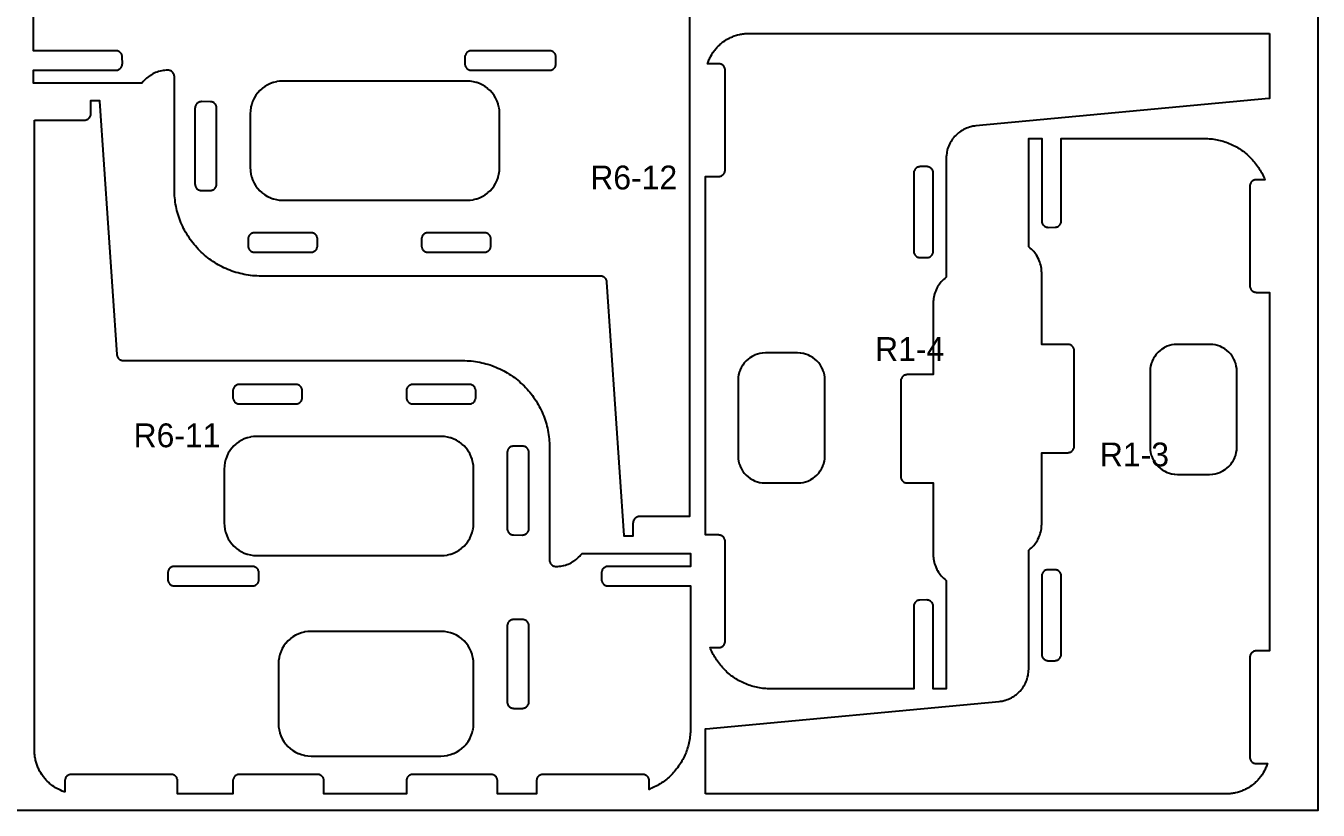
# Model space of a CAD drawing. Header units: millimetres. Extents: x 0 to 59980, y 0 to 1292.
# Drawn here: x 3988 to 5180, y 0 to 724 of the extents above; entities that cross this region are included whole.
import ezdxf

# ---------------------------------------------------------------- set-up
doc = ezdxf.new("R2010")
doc.units = ezdxf.units.MM
for name, color, linetype in [('CUT_IN', 5, 'Continuous'), ('CUT_OUT', 1, 'Continuous'), ('LABEL', 7, 'Continuous'), ('SHEET', 8, 'Continuous')]:
    doc.layers.add(name, color=color, linetype=linetype)

msp = doc.modelspace()

# ---------------------------------------------------------------- linework, layer by layer
at = {"layer": 'CUT_IN'}
for points in [[(4477, 695), (4476.97, 695.59), (4476.94, 695.88), (4476.82, 696.46), (4476.65, 697.02), (4476.42, 697.57), (4476.15, 698.08), (4475.82, 698.57), (4475.64, 698.81), (4475.45, 699.03), (4475.03, 699.45), (4474.81, 699.64), (4474.33, 699.99), (4473.83, 700.29), (4473.3, 700.54), (4472.74, 700.74), (4472.46, 700.82), (4471.88, 700.94), (4471.59, 700.97), (4471, 701), (4399, 701), (4398.41, 700.97), (4398.12, 700.94), (4397.54, 700.82), (4396.98, 700.65), (4396.7, 700.54), (4396.17, 700.29), (4395.92, 700.15), (4395.43, 699.82), (4395.19, 699.64), (4394.97, 699.45), (4394.55, 699.03), (4394.36, 698.81), (4394.01, 698.33), (4393.85, 698.08), (4393.71, 697.83), (4393.46, 697.3), (4393.35, 697.02), (4393.18, 696.46), (4393.06, 695.88), (4393.01, 695.29), (4393, 689), (4393.03, 688.41), (4393.06, 688.12), (4393.18, 687.54), (4393.35, 686.98), (4393.58, 686.43), (4393.85, 685.92), (4394.01, 685.67), (4394.36, 685.19), (4394.55, 684.97), (4394.76, 684.76), (4394.97, 684.55), (4395.19, 684.36), (4395.67, 684.01), (4395.92, 683.85), (4396.43, 683.58), (4396.98, 683.35), (4397.54, 683.18), (4398.12, 683.06), (4398.41, 683.03), (4399, 683), (4471, 683), (4471.59, 683.03), (4471.88, 683.06), (4472.46, 683.18), (4473.02, 683.35), (4473.3, 683.46), (4473.83, 683.71), (4474.33, 684.01), (4474.81, 684.36), (4475.03, 684.55), (4475.45, 684.97), (4475.64, 685.19), (4475.99, 685.67), (4476.15, 685.92), (4476.42, 686.43), (4476.65, 686.98), (4476.82, 687.54), (4476.94, 688.12), (4476.97, 688.41), (4477, 689), (4477, 695)], [(4199.9, 576.59), (4200.23, 576.1), (4201.63, 574.2), (4202.01, 573.75), (4203.79, 571.79), (4205.75, 570.01), (4206.2, 569.63), (4208.1, 568.23), (4208.59, 567.9), (4210.86, 566.55), (4213.25, 565.41), (4213.8, 565.18), (4216.01, 564.39), (4216.58, 564.22), (4219.15, 563.58), (4221.77, 563.19), (4222.35, 563.13), (4225.15, 563), (4394.85, 563), (4397.94, 563.15), (4400.56, 563.53), (4400.85, 563.58), (4403.42, 564.22), (4403.99, 564.39), (4406.48, 565.29), (4408.88, 566.42), (4409.39, 566.69), (4411.66, 568.06), (4413.8, 569.63), (4414.25, 570.01), (4416.21, 571.79), (4417.99, 573.75), (4418.37, 574.2), (4419.94, 576.34), (4421.31, 578.61), (4421.58, 579.12), (4422.71, 581.52), (4423.61, 584.01), (4423.78, 584.58), (4424.42, 587.15), (4424.85, 590.06), (4425, 593.15), (4425, 642.85), (4424.85, 645.94), (4424.47, 648.56), (4424.42, 648.85), (4423.78, 651.42), (4423.61, 651.99), (4422.71, 654.48), (4421.58, 656.88), (4421.31, 657.39), (4419.94, 659.66), (4418.37, 661.8), (4417.99, 662.25), (4416.21, 664.21), (4414.25, 665.99), (4413.8, 666.37), (4411.66, 667.94), (4409.39, 669.31), (4408.88, 669.58), (4406.48, 670.71), (4403.99, 671.61), (4403.42, 671.78), (4400.85, 672.42), (4397.94, 672.85), (4394.85, 673), (4225.15, 673), (4222.06, 672.85), (4219.44, 672.47), (4219.15, 672.42), (4216.58, 671.78), (4216.01, 671.61), (4213.52, 670.71), (4211.12, 669.58), (4210.61, 669.31), (4208.34, 667.94), (4206.2, 666.37), (4205.75, 665.99), (4203.79, 664.21), (4202.01, 662.25), (4201.63, 661.8), (4200.23, 659.9), (4199.9, 659.41), (4198.55, 657.14), (4197.41, 654.75), (4197.18, 654.2), (4196.3, 651.71), (4195.65, 649.14), (4195.53, 648.56), (4195.15, 645.94), (4195, 642.85), (4195, 593.15), (4195.13, 590.35), (4195.19, 589.77), (4195.58, 587.15), (4196.22, 584.58), (4196.39, 584.01), (4197.18, 581.8), (4197.41, 581.25), (4198.55, 578.86), (4199.9, 576.59)], [(4164, 648), (4163.97, 648.59), (4163.94, 648.88), (4163.82, 649.46), (4163.65, 650.02), (4163.42, 650.57), (4163.15, 651.08), (4162.82, 651.57), (4162.64, 651.81), (4162.45, 652.03), (4162.03, 652.45), (4161.81, 652.64), (4161.57, 652.82), (4161.08, 653.15), (4160.57, 653.42), (4160.02, 653.65), (4159.46, 653.82), (4158.88, 653.94), (4158.29, 653.99), (4150, 654), (4149.41, 653.97), (4149.12, 653.94), (4148.54, 653.82), (4147.98, 653.65), (4147.7, 653.54), (4147.17, 653.29), (4146.67, 652.99), (4146.19, 652.64), (4145.97, 652.45), (4145.55, 652.03), (4145.36, 651.81), (4145.01, 651.33), (4144.85, 651.08), (4144.71, 650.83), (4144.46, 650.3), (4144.35, 650.02), (4144.18, 649.46), (4144.06, 648.88), (4144.03, 648.59), (4144, 648), (4144.01, 577.71), (4144.06, 577.12), (4144.18, 576.54), (4144.35, 575.98), (4144.46, 575.7), (4144.71, 575.17), (4144.85, 574.92), (4145.18, 574.43), (4145.36, 574.19), (4145.55, 573.97), (4145.97, 573.55), (4146.19, 573.36), (4146.67, 573.01), (4147.17, 572.71), (4147.7, 572.46), (4147.98, 572.35), (4148.54, 572.18), (4149.12, 572.06), (4149.41, 572.03), (4150, 572), (4158, 572), (4158.59, 572.03), (4158.88, 572.06), (4159.46, 572.18), (4160.02, 572.35), (4160.3, 572.46), (4160.83, 572.71), (4161.33, 573.01), (4161.81, 573.36), (4162.03, 573.55), (4162.45, 573.97), (4162.64, 574.19), (4162.99, 574.67), (4163.15, 574.92), (4163.29, 575.17), (4163.54, 575.7), (4163.65, 575.98), (4163.82, 576.54), (4163.94, 577.12), (4163.97, 577.41), (4164, 578), (4164, 648)], [(4819, 510.01), (4819.59, 510.04), (4819.88, 510.07), (4820.46, 510.19), (4821.02, 510.36), (4821.57, 510.59), (4822.08, 510.86), (4822.57, 511.19), (4822.81, 511.37), (4823.03, 511.56), (4823.45, 511.98), (4823.64, 512.2), (4823.99, 512.68), (4824.29, 513.18), (4824.54, 513.71), (4824.74, 514.27), (4824.82, 514.55), (4824.94, 515.13), (4824.97, 515.42), (4825, 516.01), (4825, 588.01), (4824.97, 588.6), (4824.94, 588.89), (4824.82, 589.47), (4824.65, 590.03), (4824.54, 590.31), (4824.29, 590.84), (4824.15, 591.09), (4823.82, 591.58), (4823.64, 591.82), (4823.45, 592.04), (4823.03, 592.46), (4822.81, 592.65), (4822.33, 593), (4822.08, 593.16), (4821.83, 593.3), (4821.3, 593.55), (4821.02, 593.66), (4820.46, 593.83), (4819.88, 593.95), (4819.29, 594), (4813, 594.01), (4812.41, 593.98), (4812.12, 593.95), (4811.54, 593.83), (4810.98, 593.66), (4810.43, 593.43), (4809.92, 593.16), (4809.67, 593), (4809.19, 592.65), (4808.97, 592.46), (4808.76, 592.25), (4808.55, 592.04), (4808.36, 591.82), (4808.01, 591.34), (4807.85, 591.09), (4807.58, 590.58), (4807.35, 590.03), (4807.18, 589.47), (4807.06, 588.89), (4807.03, 588.6), (4807, 588.01), (4807, 516.01), (4807.03, 515.42), (4807.06, 515.13), (4807.18, 514.55), (4807.35, 513.99), (4807.46, 513.71), (4807.71, 513.18), (4808.01, 512.68), (4808.36, 512.2), (4808.55, 511.98), (4808.97, 511.56), (4809.19, 511.37), (4809.67, 511.02), (4809.92, 510.86), (4810.43, 510.59), (4810.98, 510.36), (4811.54, 510.19), (4812.12, 510.07), (4812.41, 510.04), (4813, 510.01), (4819, 510.01)], [(4251, 515), (4251.59, 515.03), (4251.88, 515.06), (4252.46, 515.18), (4253.02, 515.35), (4253.57, 515.58), (4254.08, 515.85), (4254.57, 516.18), (4254.81, 516.36), (4255.03, 516.55), (4255.45, 516.97), (4255.64, 517.19), (4255.99, 517.67), (4256.29, 518.17), (4256.54, 518.7), (4256.74, 519.26), (4256.82, 519.54), (4256.94, 520.12), (4256.97, 520.41), (4257, 521), (4256.99, 527.29), (4256.94, 527.88), (4256.82, 528.46), (4256.65, 529.02), (4256.54, 529.3), (4256.29, 529.83), (4255.99, 530.33), (4255.64, 530.81), (4255.45, 531.03), (4255.03, 531.45), (4254.81, 531.64), (4254.33, 531.99), (4253.83, 532.29), (4253.3, 532.54), (4253.02, 532.65), (4252.46, 532.82), (4251.88, 532.94), (4251.59, 532.97), (4251, 533), (4199, 533), (4198.41, 532.97), (4198.12, 532.94), (4197.54, 532.82), (4196.98, 532.65), (4196.7, 532.54), (4196.17, 532.29), (4195.92, 532.15), (4195.67, 531.99), (4195.19, 531.64), (4194.97, 531.45), (4194.76, 531.24), (4194.55, 531.03), (4194.36, 530.81), (4194.01, 530.33), (4193.85, 530.08), (4193.71, 529.83), (4193.46, 529.3), (4193.35, 529.02), (4193.18, 528.46), (4193.06, 527.88), (4193.03, 527.59), (4193, 527), (4193, 521), (4193.03, 520.41), (4193.06, 520.12), (4193.18, 519.54), (4193.35, 518.98), (4193.46, 518.7), (4193.71, 518.17), (4194.01, 517.67), (4194.36, 517.19), (4194.55, 516.97), (4194.97, 516.55), (4195.19, 516.36), (4195.67, 516.01), (4196.17, 515.71), (4196.7, 515.46), (4196.98, 515.35), (4197.54, 515.18), (4198.12, 515.06), (4198.41, 515.03), (4199, 515), (4251, 515)], [(4411, 515), (4411.59, 515.03), (4411.88, 515.06), (4412.46, 515.18), (4413.02, 515.35), (4413.57, 515.58), (4414.08, 515.85), (4414.57, 516.18), (4414.81, 516.36), (4415.03, 516.55), (4415.45, 516.97), (4415.64, 517.19), (4415.99, 517.67), (4416.29, 518.17), (4416.54, 518.7), (4416.74, 519.26), (4416.82, 519.54), (4416.94, 520.12), (4416.97, 520.41), (4417, 521), (4416.99, 527.29), (4416.94, 527.88), (4416.82, 528.46), (4416.65, 529.02), (4416.54, 529.3), (4416.29, 529.83), (4415.99, 530.33), (4415.64, 530.81), (4415.45, 531.03), (4415.03, 531.45), (4414.81, 531.64), (4414.33, 531.99), (4413.83, 532.29), (4413.3, 532.54), (4413.02, 532.65), (4412.46, 532.82), (4411.88, 532.94), (4411.59, 532.97), (4411, 533), (4359, 533), (4358.41, 532.97), (4358.12, 532.94), (4357.54, 532.82), (4356.98, 532.65), (4356.7, 532.54), (4356.17, 532.29), (4355.92, 532.15), (4355.67, 531.99), (4355.19, 531.64), (4354.97, 531.45), (4354.76, 531.24), (4354.55, 531.03), (4354.36, 530.81), (4354.01, 530.33), (4353.85, 530.08), (4353.71, 529.83), (4353.46, 529.3), (4353.35, 529.02), (4353.18, 528.46), (4353.06, 527.88), (4353.03, 527.59), (4353, 527), (4353, 521), (4353.03, 520.41), (4353.06, 520.12), (4353.18, 519.54), (4353.35, 518.98), (4353.46, 518.7), (4353.71, 518.17), (4354.01, 517.67), (4354.36, 517.19), (4354.55, 516.97), (4354.97, 516.55), (4355.19, 516.36), (4355.67, 516.01), (4356.17, 515.71), (4356.7, 515.46), (4356.98, 515.35), (4357.54, 515.18), (4358.12, 515.06), (4358.41, 515.03), (4359, 515), (4411, 515)], [(5040.71, 428.19), (5040.17, 427.96), (5038.22, 427.03), (5037.96, 426.89), (5036.36, 425.93), (5035.87, 425.6), (5034.14, 424.31), (5032.54, 422.87), (5032.12, 422.45), (5030.68, 420.85), (5029.22, 418.88), (5028.1, 417.03), (5027.83, 416.51), (5026.91, 414.55), (5026.8, 414.28), (5026.08, 412.25), (5026, 411.96), (5025.49, 409.87), (5025.16, 407.73), (5025.11, 407.15), (5025, 404.84), (5025, 335.14), (5025.13, 332.54), (5025.16, 332.25), (5025.49, 330.11), (5026.08, 327.73), (5026.8, 325.7), (5026.91, 325.43), (5027.83, 323.47), (5028.1, 322.95), (5029.06, 321.35), (5029.39, 320.86), (5030.68, 319.13), (5032.12, 317.53), (5032.54, 317.11), (5034.14, 315.67), (5036.11, 314.21), (5037.96, 313.09), (5038.48, 312.82), (5040.17, 312.02), (5040.71, 311.79), (5042.74, 311.07), (5044.84, 310.54), (5045.41, 310.43), (5047.26, 310.15), (5047.84, 310.1), (5050.15, 309.99), (5079.85, 309.99), (5082.45, 310.12), (5082.74, 310.15), (5084.88, 310.48), (5087.26, 311.07), (5089.29, 311.79), (5089.56, 311.9), (5091.52, 312.82), (5092.04, 313.09), (5093.64, 314.05), (5094.13, 314.38), (5095.86, 315.67), (5097.46, 317.11), (5097.88, 317.53), (5099.32, 319.13), (5100.78, 321.1), (5101.9, 322.95), (5102.17, 323.47), (5103.09, 325.43), (5103.2, 325.7), (5103.92, 327.73), (5104, 328.02), (5104.51, 330.11), (5104.84, 332.25), (5104.89, 332.83), (5105, 335.14), (5105, 404.84), (5104.87, 407.44), (5104.84, 407.73), (5104.51, 409.87), (5103.92, 412.25), (5103.2, 414.28), (5103.09, 414.55), (5102.17, 416.51), (5101.9, 417.03), (5100.94, 418.63), (5100.61, 419.12), (5099.32, 420.85), (5097.88, 422.45), (5097.46, 422.87), (5095.86, 424.31), (5093.89, 425.77), (5092.04, 426.89), (5091.52, 427.16), (5089.83, 427.96), (5089.29, 428.19), (5087.26, 428.91), (5085.16, 429.44), (5084.59, 429.55), (5082.74, 429.83), (5082.16, 429.88), (5079.85, 429.99), (5050.15, 429.99), (5047.55, 429.86), (5047.26, 429.83), (5045.12, 429.5), (5042.74, 428.91), (5040.71, 428.19)], [(4709.29, 303.81), (4709.83, 304.04), (4711.78, 304.97), (4712.04, 305.11), (4713.64, 306.07), (4714.13, 306.4), (4715.86, 307.69), (4717.46, 309.13), (4717.88, 309.55), (4719.32, 311.15), (4720.78, 313.12), (4721.9, 314.97), (4722.17, 315.49), (4723.09, 317.45), (4723.2, 317.72), (4723.92, 319.75), (4724, 320.04), (4724.51, 322.13), (4724.84, 324.27), (4724.89, 324.85), (4725, 327.16), (4725, 396.86), (4724.87, 399.46), (4724.84, 399.75), (4724.51, 401.89), (4723.92, 404.27), (4723.2, 406.3), (4723.09, 406.57), (4722.17, 408.53), (4721.9, 409.05), (4720.94, 410.65), (4720.61, 411.14), (4719.32, 412.87), (4717.88, 414.47), (4717.46, 414.89), (4715.86, 416.33), (4713.89, 417.79), (4712.04, 418.91), (4711.52, 419.18), (4709.83, 419.98), (4709.29, 420.21), (4707.26, 420.93), (4705.16, 421.46), (4704.59, 421.57), (4702.74, 421.85), (4702.16, 421.9), (4699.85, 422.01), (4670.15, 422.01), (4667.55, 421.88), (4667.26, 421.85), (4665.12, 421.52), (4662.74, 420.93), (4660.71, 420.21), (4660.44, 420.1), (4658.48, 419.18), (4657.96, 418.91), (4656.36, 417.95), (4655.87, 417.62), (4654.14, 416.33), (4652.54, 414.89), (4652.12, 414.47), (4650.68, 412.87), (4649.22, 410.9), (4648.1, 409.05), (4647.83, 408.53), (4646.91, 406.57), (4646.8, 406.3), (4646.08, 404.27), (4646, 403.98), (4645.49, 401.89), (4645.16, 399.75), (4645.11, 399.17), (4645, 396.86), (4645, 327.16), (4645.13, 324.56), (4645.16, 324.27), (4645.49, 322.13), (4646.08, 319.75), (4646.8, 317.72), (4646.91, 317.45), (4647.83, 315.49), (4648.1, 314.97), (4649.06, 313.37), (4649.39, 312.88), (4650.68, 311.15), (4652.12, 309.55), (4652.54, 309.13), (4654.14, 307.69), (4656.11, 306.23), (4657.96, 305.11), (4658.48, 304.84), (4660.17, 304.04), (4660.71, 303.81), (4662.74, 303.09), (4664.84, 302.56), (4665.41, 302.45), (4667.26, 302.17), (4667.84, 302.12), (4670.15, 302.01), (4699.85, 302.01), (4702.45, 302.14), (4702.74, 302.17), (4704.88, 302.5), (4707.26, 303.09), (4709.29, 303.81)], [(4185, 393), (4184.41, 392.97), (4184.12, 392.94), (4183.54, 392.82), (4182.98, 392.65), (4182.43, 392.42), (4181.92, 392.15), (4181.43, 391.82), (4181.19, 391.64), (4180.97, 391.45), (4180.55, 391.03), (4180.36, 390.81), (4180.01, 390.33), (4179.71, 389.83), (4179.46, 389.3), (4179.26, 388.74), (4179.18, 388.46), (4179.06, 387.88), (4179.03, 387.59), (4179, 387), (4179.01, 380.71), (4179.06, 380.12), (4179.18, 379.54), (4179.35, 378.98), (4179.46, 378.7), (4179.71, 378.17), (4180.01, 377.67), (4180.36, 377.19), (4180.55, 376.97), (4180.97, 376.55), (4181.19, 376.36), (4181.67, 376.01), (4182.17, 375.71), (4182.7, 375.46), (4182.98, 375.35), (4183.54, 375.18), (4184.12, 375.06), (4184.41, 375.03), (4185, 375), (4237, 375), (4237.59, 375.03), (4237.88, 375.06), (4238.46, 375.18), (4239.02, 375.35), (4239.3, 375.46), (4239.83, 375.71), (4240.08, 375.85), (4240.33, 376.01), (4240.81, 376.36), (4241.03, 376.55), (4241.24, 376.76), (4241.45, 376.97), (4241.64, 377.19), (4241.99, 377.67), (4242.15, 377.92), (4242.29, 378.17), (4242.54, 378.7), (4242.65, 378.98), (4242.82, 379.54), (4242.94, 380.12), (4242.97, 380.41), (4243, 381), (4243, 387), (4242.97, 387.59), (4242.94, 387.88), (4242.82, 388.46), (4242.65, 389.02), (4242.54, 389.3), (4242.29, 389.83), (4241.99, 390.33), (4241.64, 390.81), (4241.45, 391.03), (4241.03, 391.45), (4240.81, 391.64), (4240.33, 391.99), (4239.83, 392.29), (4239.3, 392.54), (4239.02, 392.65), (4238.46, 392.82), (4237.88, 392.94), (4237.59, 392.97), (4237, 393), (4185, 393)], [(4345, 393), (4344.41, 392.97), (4344.12, 392.94), (4343.54, 392.82), (4342.98, 392.65), (4342.43, 392.42), (4341.92, 392.15), (4341.43, 391.82), (4341.19, 391.64), (4340.97, 391.45), (4340.55, 391.03), (4340.36, 390.81), (4340.01, 390.33), (4339.71, 389.83), (4339.46, 389.3), (4339.26, 388.74), (4339.18, 388.46), (4339.06, 387.88), (4339.03, 387.59), (4339, 387), (4339.01, 380.71), (4339.06, 380.12), (4339.18, 379.54), (4339.35, 378.98), (4339.46, 378.7), (4339.71, 378.17), (4340.01, 377.67), (4340.36, 377.19), (4340.55, 376.97), (4340.97, 376.55), (4341.19, 376.36), (4341.67, 376.01), (4342.17, 375.71), (4342.7, 375.46), (4342.98, 375.35), (4343.54, 375.18), (4344.12, 375.06), (4344.41, 375.03), (4345, 375), (4397, 375), (4397.59, 375.03), (4397.88, 375.06), (4398.46, 375.18), (4399.02, 375.35), (4399.3, 375.46), (4399.83, 375.71), (4400.08, 375.85), (4400.33, 376.01), (4400.81, 376.36), (4401.03, 376.55), (4401.24, 376.76), (4401.45, 376.97), (4401.64, 377.19), (4401.99, 377.67), (4402.15, 377.92), (4402.29, 378.17), (4402.54, 378.7), (4402.65, 378.98), (4402.82, 379.54), (4402.94, 380.12), (4402.97, 380.41), (4403, 381), (4403, 387), (4402.97, 387.59), (4402.94, 387.88), (4402.82, 388.46), (4402.65, 389.02), (4402.54, 389.3), (4402.29, 389.83), (4401.99, 390.33), (4401.64, 390.81), (4401.45, 391.03), (4401.03, 391.45), (4400.81, 391.64), (4400.33, 391.99), (4399.83, 392.29), (4399.3, 392.54), (4399.02, 392.65), (4398.46, 392.82), (4397.88, 392.94), (4397.59, 392.97), (4397, 393), (4345, 393)], [(4396.1, 331.41), (4395.77, 331.9), (4394.37, 333.8), (4393.99, 334.25), (4392.21, 336.21), (4390.25, 337.99), (4389.8, 338.37), (4387.9, 339.77), (4387.41, 340.1), (4385.14, 341.45), (4382.75, 342.59), (4382.2, 342.82), (4379.99, 343.61), (4379.42, 343.78), (4376.85, 344.42), (4374.23, 344.81), (4373.65, 344.87), (4370.85, 345), (4201.15, 345), (4198.06, 344.85), (4195.44, 344.47), (4195.15, 344.42), (4192.58, 343.78), (4192.01, 343.61), (4189.52, 342.71), (4187.12, 341.58), (4186.61, 341.31), (4184.34, 339.94), (4182.2, 338.37), (4181.75, 337.99), (4179.79, 336.21), (4178.01, 334.25), (4177.63, 333.8), (4176.06, 331.66), (4174.69, 329.39), (4174.42, 328.88), (4173.29, 326.48), (4172.39, 323.99), (4172.22, 323.42), (4171.58, 320.85), (4171.15, 317.94), (4171, 314.85), (4171, 265.15), (4171.15, 262.06), (4171.53, 259.44), (4171.58, 259.15), (4172.22, 256.58), (4172.39, 256.01), (4173.29, 253.52), (4174.42, 251.12), (4174.69, 250.61), (4176.06, 248.34), (4177.63, 246.2), (4178.01, 245.75), (4179.79, 243.79), (4181.75, 242.01), (4182.2, 241.63), (4184.34, 240.06), (4186.61, 238.69), (4187.12, 238.42), (4189.52, 237.29), (4192.01, 236.39), (4192.58, 236.22), (4195.15, 235.58), (4198.06, 235.15), (4201.15, 235), (4370.85, 235), (4373.94, 235.15), (4376.56, 235.53), (4376.85, 235.58), (4379.42, 236.22), (4379.99, 236.39), (4382.48, 237.29), (4384.88, 238.42), (4385.39, 238.69), (4387.66, 240.06), (4389.8, 241.63), (4390.25, 242.01), (4392.21, 243.79), (4393.99, 245.75), (4394.37, 246.2), (4395.77, 248.1), (4396.1, 248.59), (4397.45, 250.86), (4398.59, 253.25), (4398.82, 253.8), (4399.7, 256.29), (4400.35, 258.86), (4400.47, 259.44), (4400.85, 262.06), (4401, 265.15), (4401, 314.85), (4400.87, 317.65), (4400.81, 318.23), (4400.42, 320.85), (4399.78, 323.42), (4399.61, 323.99), (4398.82, 326.2), (4398.59, 326.75), (4397.45, 329.14), (4396.1, 331.41)], [(4432, 260), (4432.03, 259.41), (4432.06, 259.12), (4432.18, 258.54), (4432.35, 257.98), (4432.58, 257.43), (4432.85, 256.92), (4433.18, 256.43), (4433.36, 256.19), (4433.55, 255.97), (4433.97, 255.55), (4434.19, 255.36), (4434.43, 255.18), (4434.92, 254.85), (4435.43, 254.58), (4435.98, 254.35), (4436.54, 254.18), (4437.12, 254.06), (4437.71, 254.01), (4446, 254), (4446.59, 254.03), (4446.88, 254.06), (4447.46, 254.18), (4448.02, 254.35), (4448.3, 254.46), (4448.83, 254.71), (4449.33, 255.01), (4449.81, 255.36), (4450.03, 255.55), (4450.45, 255.97), (4450.64, 256.19), (4450.99, 256.67), (4451.15, 256.92), (4451.29, 257.17), (4451.54, 257.7), (4451.65, 257.98), (4451.82, 258.54), (4451.94, 259.12), (4451.97, 259.41), (4452, 260), (4451.99, 330.29), (4451.94, 330.88), (4451.82, 331.46), (4451.65, 332.02), (4451.54, 332.3), (4451.29, 332.83), (4451.15, 333.08), (4450.82, 333.57), (4450.64, 333.81), (4450.45, 334.03), (4450.03, 334.45), (4449.81, 334.64), (4449.33, 334.99), (4448.83, 335.29), (4448.3, 335.54), (4448.02, 335.65), (4447.46, 335.82), (4446.88, 335.94), (4446.59, 335.97), (4446, 336), (4438, 336), (4437.41, 335.97), (4437.12, 335.94), (4436.54, 335.82), (4435.98, 335.65), (4435.7, 335.54), (4435.17, 335.29), (4434.67, 334.99), (4434.19, 334.64), (4433.97, 334.45), (4433.55, 334.03), (4433.36, 333.81), (4433.01, 333.33), (4432.85, 333.08), (4432.71, 332.83), (4432.46, 332.3), (4432.35, 332.02), (4432.18, 331.46), (4432.06, 330.88), (4432.03, 330.59), (4432, 330), (4432, 260)], [(4119, 213), (4119.03, 212.41), (4119.06, 212.12), (4119.18, 211.54), (4119.35, 210.98), (4119.58, 210.43), (4119.85, 209.92), (4120.18, 209.43), (4120.36, 209.19), (4120.55, 208.97), (4120.97, 208.55), (4121.19, 208.36), (4121.67, 208.01), (4122.17, 207.71), (4122.7, 207.46), (4123.26, 207.26), (4123.54, 207.18), (4124.12, 207.06), (4124.41, 207.03), (4125, 207), (4197, 207), (4197.59, 207.03), (4197.88, 207.06), (4198.46, 207.18), (4199.02, 207.35), (4199.3, 207.46), (4199.83, 207.71), (4200.08, 207.85), (4200.57, 208.18), (4200.81, 208.36), (4201.03, 208.55), (4201.45, 208.97), (4201.64, 209.19), (4201.99, 209.67), (4202.15, 209.92), (4202.29, 210.17), (4202.54, 210.7), (4202.65, 210.98), (4202.82, 211.54), (4202.94, 212.12), (4202.99, 212.71), (4203, 219), (4202.97, 219.59), (4202.94, 219.88), (4202.82, 220.46), (4202.65, 221.02), (4202.42, 221.57), (4202.15, 222.08), (4201.99, 222.33), (4201.64, 222.81), (4201.45, 223.03), (4201.24, 223.24), (4201.03, 223.45), (4200.81, 223.64), (4200.33, 223.99), (4200.08, 224.15), (4199.57, 224.42), (4199.02, 224.65), (4198.46, 224.82), (4197.88, 224.94), (4197.59, 224.97), (4197, 225), (4125, 225), (4124.41, 224.97), (4124.12, 224.94), (4123.54, 224.82), (4122.98, 224.65), (4122.7, 224.54), (4122.17, 224.29), (4121.67, 223.99), (4121.19, 223.64), (4120.97, 223.45), (4120.55, 223.03), (4120.36, 222.81), (4120.01, 222.33), (4119.85, 222.08), (4119.58, 221.57), (4119.35, 221.02), (4119.18, 220.46), (4119.06, 219.88), (4119.03, 219.59), (4119, 219), (4119, 213)], [(4931, 221.99), (4930.41, 221.96), (4930.12, 221.93), (4929.54, 221.81), (4928.98, 221.64), (4928.43, 221.41), (4927.92, 221.14), (4927.43, 220.81), (4927.19, 220.63), (4926.97, 220.44), (4926.55, 220.02), (4926.36, 219.8), (4926.01, 219.32), (4925.71, 218.82), (4925.46, 218.29), (4925.26, 217.73), (4925.18, 217.45), (4925.06, 216.87), (4925.03, 216.58), (4925, 215.99), (4925, 143.99), (4925.03, 143.4), (4925.06, 143.11), (4925.18, 142.53), (4925.35, 141.97), (4925.46, 141.69), (4925.71, 141.16), (4925.85, 140.91), (4926.18, 140.42), (4926.36, 140.18), (4926.55, 139.96), (4926.97, 139.54), (4927.19, 139.35), (4927.67, 139), (4927.92, 138.84), (4928.17, 138.7), (4928.7, 138.45), (4928.98, 138.34), (4929.54, 138.17), (4930.12, 138.05), (4930.71, 138), (4937, 137.99), (4937.59, 138.02), (4937.88, 138.05), (4938.46, 138.17), (4939.02, 138.34), (4939.57, 138.57), (4940.08, 138.84), (4940.33, 139), (4940.81, 139.35), (4941.03, 139.54), (4941.24, 139.75), (4941.45, 139.96), (4941.64, 140.18), (4941.99, 140.66), (4942.15, 140.91), (4942.42, 141.42), (4942.65, 141.97), (4942.82, 142.53), (4942.94, 143.11), (4942.97, 143.4), (4943, 143.99), (4943, 215.99), (4942.97, 216.58), (4942.94, 216.87), (4942.82, 217.45), (4942.65, 218.01), (4942.54, 218.29), (4942.29, 218.82), (4941.99, 219.32), (4941.64, 219.8), (4941.45, 220.02), (4941.03, 220.44), (4940.81, 220.63), (4940.33, 220.98), (4940.08, 221.14), (4939.57, 221.41), (4939.02, 221.64), (4938.46, 221.81), (4937.88, 221.93), (4937.59, 221.96), (4937, 221.99), (4931, 221.99)], [(4438, 176), (4437.41, 175.97), (4437.12, 175.94), (4436.54, 175.82), (4435.98, 175.65), (4435.43, 175.42), (4434.92, 175.15), (4434.43, 174.82), (4434.19, 174.64), (4433.97, 174.45), (4433.55, 174.03), (4433.36, 173.81), (4433.01, 173.33), (4432.71, 172.83), (4432.46, 172.3), (4432.26, 171.74), (4432.18, 171.46), (4432.06, 170.88), (4432.03, 170.59), (4432, 170), (4432, 100), (4432.03, 99.41), (4432.06, 99.12), (4432.18, 98.54), (4432.35, 97.98), (4432.46, 97.7), (4432.71, 97.17), (4432.85, 96.92), (4433.01, 96.67), (4433.36, 96.19), (4433.55, 95.97), (4433.97, 95.55), (4434.19, 95.36), (4434.67, 95.01), (4435.17, 94.71), (4435.7, 94.46), (4435.98, 94.35), (4436.54, 94.18), (4437.12, 94.06), (4437.41, 94.03), (4438, 94), (4446, 94), (4446.59, 94.03), (4446.88, 94.06), (4447.46, 94.18), (4448.02, 94.35), (4448.3, 94.46), (4448.83, 94.71), (4449.33, 95.01), (4449.81, 95.36), (4450.03, 95.55), (4450.45, 95.97), (4450.64, 96.19), (4450.82, 96.43), (4451.15, 96.92), (4451.29, 97.17), (4451.54, 97.7), (4451.65, 97.98), (4451.82, 98.54), (4451.94, 99.12), (4451.99, 99.71), (4452, 170), (4451.97, 170.59), (4451.94, 170.88), (4451.82, 171.46), (4451.65, 172.02), (4451.54, 172.3), (4451.29, 172.83), (4451.15, 173.08), (4450.99, 173.33), (4450.64, 173.81), (4450.45, 174.03), (4450.03, 174.45), (4449.81, 174.64), (4449.33, 174.99), (4448.83, 175.29), (4448.3, 175.54), (4448.02, 175.65), (4447.46, 175.82), (4446.88, 175.94), (4446.29, 175.99), (4438, 176)], [(4394.37, 153.8), (4393.99, 154.25), (4392.21, 156.21), (4390.03, 158.18), (4389.8, 158.37), (4387.66, 159.94), (4385.14, 161.45), (4382.48, 162.71), (4379.71, 163.7), (4376.85, 164.42), (4374.23, 164.81), (4373.65, 164.87), (4370.85, 165), (4251.15, 165), (4248.06, 164.85), (4245.44, 164.47), (4244.86, 164.35), (4242.29, 163.7), (4239.8, 162.82), (4239.25, 162.59), (4236.86, 161.45), (4234.34, 159.94), (4232.2, 158.37), (4231.75, 157.99), (4229.79, 156.21), (4228.01, 154.25), (4227.63, 153.8), (4226.06, 151.66), (4224.55, 149.14), (4223.41, 146.75), (4223.18, 146.2), (4222.3, 143.71), (4221.65, 141.14), (4221.53, 140.56), (4221.15, 137.94), (4221, 134.85), (4221.01, 79.85), (4221.15, 77.06), (4221.53, 74.44), (4221.58, 74.15), (4222.22, 71.58), (4222.39, 71.01), (4223.29, 68.52), (4224.55, 65.86), (4226.06, 63.34), (4227.63, 61.2), (4228.01, 60.75), (4229.79, 58.79), (4231.75, 57.01), (4232.2, 56.63), (4234.34, 55.06), (4236.86, 53.55), (4239.25, 52.41), (4239.8, 52.18), (4242.29, 51.3), (4244.86, 50.65), (4245.44, 50.53), (4248.06, 50.15), (4251.15, 50), (4370.85, 50), (4373.94, 50.15), (4376.56, 50.53), (4377.14, 50.65), (4379.71, 51.3), (4382.2, 52.18), (4382.75, 52.41), (4385.14, 53.55), (4387.66, 55.06), (4389.8, 56.63), (4390.25, 57.01), (4392.21, 58.79), (4393.99, 60.75), (4394.37, 61.2), (4395.94, 63.34), (4397.45, 65.86), (4398.59, 68.25), (4398.82, 68.8), (4399.7, 71.29), (4400.35, 73.86), (4400.47, 74.44), (4400.85, 77.06), (4401, 80.15), (4401, 134.85), (4400.85, 137.94), (4400.42, 140.85), (4399.78, 143.42), (4399.61, 143.99), (4398.71, 146.48), (4397.58, 148.88), (4397.31, 149.39), (4395.94, 151.66), (4394.37, 153.8)]]:
    msp.add_lwpolyline(points, close=True, dxfattribs=at)
at = {"layer": 'CUT_OUT'}
msp.add_lwpolyline([(4599.99, 854.02), (4600, 271), (4600, 271), (4554, 271), (4553.41, 270.97), (4553.12, 270.94), (4552.54, 270.82), (4552.26, 270.74), (4551.7, 270.54), (4551.43, 270.42), (4550.92, 270.15), (4550.67, 269.99), (4550.19, 269.64), (4549.97, 269.45), (4549.55, 269.03), (4549.36, 268.81), (4549.01, 268.33), (4548.71, 267.83), (4548.58, 267.57), (4548.35, 267.02), (4548.18, 266.46), (4548.06, 265.88), (4548.03, 265.59), (4548, 265), (4548, 253), (4540.01, 253.01), (4539.97, 253.4), (4524.02, 487.41), (4523.95, 487.99), (4523.83, 488.55), (4523.65, 489.11), (4523.54, 489.38), (4523.42, 489.64), (4523.14, 490.15), (4522.81, 490.63), (4522.44, 491.08), (4521.8, 491.67), (4521.57, 491.85), (4521.33, 492.01), (4521.08, 492.17), (4520.57, 492.44), (4520.03, 492.66), (4519.75, 492.75), (4519.19, 492.89), (4518.9, 492.94), (4518.03, 493), (4204.98, 493), (4203.07, 493.02), (4201.04, 493.1), (4199.15, 493.21), (4197.2, 493.38), (4195.24, 493.6), (4193.3, 493.86), (4191.29, 494.18), (4189.36, 494.54), (4187.44, 494.95), (4185.6, 495.39), (4183.7, 495.89), (4181.81, 496.43), (4179.87, 497.05), (4178.08, 497.66), (4176.17, 498.37), (4174.35, 499.1), (4172.61, 499.85), (4170.76, 500.7), (4169, 501.56), (4167.26, 502.46), (4165.54, 503.41), (4163.9, 504.36), (4162.23, 505.39), (4160.52, 506.5), (4158.91, 507.61), (4157.37, 508.72), (4155.81, 509.91), (4154.22, 511.18), (4152.77, 512.4), (4151.3, 513.7), (4149.86, 515.04), (4148.46, 516.41), (4147.04, 517.86), (4145.7, 519.3), (4144.4, 520.77), (4143.18, 522.22), (4141.91, 523.81), (4140.72, 525.37), (4139.61, 526.91), (4138.5, 528.52), (4137.39, 530.23), (4136.36, 531.9), (4135.41, 533.54), (4134.46, 535.26), (4133.56, 537), (4132.7, 538.76), (4131.85, 540.61), (4131.1, 542.35), (4130.37, 544.17), (4129.66, 546.08), (4129.05, 547.87), (4128.43, 549.81), (4127.89, 551.7), (4127.39, 553.6), (4126.95, 555.44), (4126.54, 557.36), (4126.18, 559.29), (4125.86, 561.3), (4125.6, 563.24), (4125.38, 565.2), (4125.21, 567.15), (4125.1, 569.04), (4125.02, 571.07), (4125, 572.98), (4125, 677), (4124.97, 677.6), (4124.88, 678.19), (4124.73, 678.77), (4124.53, 679.33), (4124.27, 679.87), (4123.96, 680.38), (4123.6, 680.85), (4123.4, 681.08), (4123.19, 681.29), (4122.74, 681.69), (4122.51, 681.87), (4122.26, 682.04), (4121.74, 682.34), (4121.47, 682.47), (4120.92, 682.68), (4120.34, 682.85), (4120.05, 682.91), (4119.75, 682.95), (4119.16, 683), (4117.42, 682.96), (4115.99, 682.85), (4114.57, 682.67), (4113.44, 682.48), (4112.03, 682.18), (4111.76, 682.11), (4110.37, 681.73), (4109.01, 681.29), (4107.67, 680.78), (4106.36, 680.2), (4105.07, 679.57), (4104.07, 679.02), (4102.84, 678.27), (4102.6, 678.12), (4101.42, 677.31), (4100.5, 676.62), (4099.39, 675.71), (4098.12, 674.55), (4097.12, 673.52), (4096.35, 672.67), (4094.99, 671.01), (3995.01, 671.01), (3995, 683), (4071.29, 683.01), (4071.88, 683.06), (4072.46, 683.18), (4073.02, 683.35), (4073.3, 683.46), (4073.57, 683.58), (4074.08, 683.85), (4074.57, 684.18), (4074.81, 684.36), (4075.03, 684.55), (4075.45, 684.97), (4075.64, 685.19), (4075.99, 685.67), (4076.29, 686.17), (4076.54, 686.7), (4076.74, 687.26), (4076.82, 687.54), (4076.94, 688.12), (4076.97, 688.41), (4077, 689), (4076.99, 695.29), (4076.94, 695.88), (4076.82, 696.46), (4076.65, 697.02), (4076.54, 697.3), (4076.42, 697.57), (4076.15, 698.08), (4075.82, 698.57), (4075.64, 698.81), (4075.45, 699.03), (4075.03, 699.45), (4074.81, 699.64), (4074.33, 699.99), (4074.08, 700.15), (4073.83, 700.29), (4073.3, 700.54), (4073.02, 700.65), (4072.46, 700.82), (4071.88, 700.94), (4071.59, 700.97), (4071, 701), (3995, 701), (3995, 833.02)], dxfattribs=at)
for points in [[(5134.99, 717), (5134.99, 657.02), (5134.6, 656.97), (4864.27, 631.63), (4862.88, 631.47), (4861.42, 631.23), (4859.69, 630.85), (4858.55, 630.54), (4858.27, 630.45), (4856.87, 629.99), (4855.76, 629.57), (4854.41, 628.98), (4852.82, 628.19), (4851.54, 627.46), (4850.54, 626.83), (4849.32, 625.99), (4848.15, 625.09), (4847.02, 624.13), (4845.74, 622.91), (4844.92, 622.06), (4843.95, 620.95), (4842.85, 619.55), (4842.17, 618.59), (4841.37, 617.35), (4840.64, 616.07), (4839.97, 614.75), (4839.24, 613.13), (4838.82, 612.03), (4838.26, 610.35), (4837.94, 609.21), (4837.55, 607.48), (4837.35, 606.31), (4837.13, 604.56), (4837.03, 603.08), (4837, 601.83), (4836.99, 492.02), (4835.55, 490.85), (4834.48, 489.89), (4833.45, 488.89), (4832.29, 487.62), (4831.38, 486.51), (4830.69, 485.59), (4829.88, 484.41), (4828.98, 482.94), (4828.43, 481.94), (4827.68, 480.39), (4827.22, 479.34), (4826.71, 478), (4826.27, 476.64), (4825.82, 474.98), (4825.52, 473.57), (4825.29, 472.16), (4825.15, 471.02), (4825.04, 469.59), (4825, 468.09), (4825, 402.01), (4801, 402.01), (4800.41, 401.98), (4800.12, 401.95), (4799.54, 401.83), (4798.98, 401.66), (4798.43, 401.43), (4797.92, 401.16), (4797.67, 401), (4797.19, 400.65), (4796.97, 400.46), (4796.76, 400.25), (4796.55, 400.04), (4796.36, 399.82), (4796.01, 399.34), (4795.85, 399.09), (4795.58, 398.58), (4795.35, 398.03), (4795.18, 397.47), (4795.06, 396.89), (4795.03, 396.6), (4795, 396.01), (4795, 308.01), (4795.03, 307.42), (4795.06, 307.13), (4795.18, 306.55), (4795.26, 306.27), (4795.46, 305.71), (4795.71, 305.18), (4795.85, 304.93), (4796.01, 304.68), (4796.36, 304.2), (4796.55, 303.98), (4796.97, 303.56), (4797.19, 303.37), (4797.67, 303.02), (4797.92, 302.86), (4798.43, 302.59), (4798.98, 302.36), (4799.26, 302.27), (4799.54, 302.19), (4800.12, 302.07), (4800.41, 302.04), (4801, 302.01), (4825, 302.01), (4825, 235.93), (4825.04, 234.43), (4825.15, 233), (4825.29, 231.86), (4825.52, 230.45), (4825.82, 229.04), (4826.27, 227.38), (4826.71, 226.02), (4827.22, 224.68), (4827.68, 223.63), (4828.43, 222.08), (4828.98, 221.08), (4829.88, 219.61), (4830.69, 218.43), (4831.38, 217.51), (4832.29, 216.4), (4833.45, 215.13), (4834.48, 214.13), (4835.55, 213.17), (4836.99, 212), (4836.99, 112.02), (4825, 112.01), (4824.99, 188.3), (4824.94, 188.89), (4824.82, 189.47), (4824.65, 190.03), (4824.54, 190.31), (4824.42, 190.58), (4824.15, 191.09), (4823.82, 191.58), (4823.64, 191.82), (4823.45, 192.04), (4823.03, 192.46), (4822.81, 192.65), (4822.33, 193), (4821.83, 193.3), (4821.3, 193.55), (4820.74, 193.75), (4820.46, 193.83), (4819.88, 193.95), (4819.59, 193.98), (4819, 194.01), (4812.71, 194), (4812.12, 193.95), (4811.54, 193.83), (4810.98, 193.66), (4810.7, 193.55), (4810.43, 193.43), (4809.92, 193.16), (4809.43, 192.83), (4809.19, 192.65), (4808.97, 192.46), (4808.55, 192.04), (4808.36, 191.82), (4808.01, 191.34), (4807.85, 191.09), (4807.71, 190.84), (4807.46, 190.31), (4807.35, 190.03), (4807.18, 189.47), (4807.06, 188.89), (4807.03, 188.6), (4807, 188.01), (4807, 112.01), (4674.98, 112.01), (4673.49, 112.03), (4672.02, 112.08), (4670.62, 112.17), (4669.08, 112.3), (4667.69, 112.46), (4666.23, 112.65), (4664.71, 112.9), (4663.26, 113.17), (4661.89, 113.46), (4660.46, 113.8), (4658.96, 114.19), (4657.55, 114.6), (4656.14, 115.05), (4654.75, 115.53), (4653.37, 116.04), (4652.07, 116.56), (4650.65, 117.17), (4649.31, 117.79), (4647.99, 118.43), (4646.68, 119.11), (4645.39, 119.82), (4644.12, 120.57), (4642.93, 121.3), (4641.7, 122.1), (4640.48, 122.93), (4639.23, 123.84), (4638.06, 124.73), (4636.91, 125.65), (4635.78, 126.6), (4634.73, 127.53), (4633.65, 128.53), (4632.6, 129.56), (4631.52, 130.66), (4630.52, 131.74), (4629.59, 132.79), (4628.64, 133.92), (4627.72, 135.07), (4626.83, 136.24), (4625.92, 137.49), (4625.09, 138.71), (4624.29, 139.94), (4623.56, 141.13), (4622.81, 142.4), (4622.1, 143.69), (4621.42, 145), (4620.78, 146.32), (4620.16, 147.66), (4619.55, 149.08), (4619.19, 150.01), (4627.29, 150.02), (4627.88, 150.07), (4628.46, 150.19), (4629.02, 150.36), (4629.3, 150.47), (4629.83, 150.72), (4630.33, 151.02), (4630.81, 151.37), (4631.03, 151.56), (4631.45, 151.98), (4631.64, 152.2), (4631.99, 152.68), (4632.15, 152.93), (4632.42, 153.44), (4632.54, 153.71), (4632.65, 153.99), (4632.82, 154.55), (4632.94, 155.13), (4632.97, 155.42), (4633, 156.01), (4633, 248.01), (4632.97, 248.6), (4632.94, 248.89), (4632.82, 249.47), (4632.74, 249.75), (4632.65, 250.03), (4632.42, 250.58), (4632.15, 251.09), (4631.99, 251.34), (4631.64, 251.82), (4631.45, 252.04), (4631.03, 252.46), (4630.81, 252.65), (4630.33, 253), (4630.08, 253.16), (4629.83, 253.3), (4629.3, 253.55), (4629.02, 253.66), (4628.46, 253.83), (4627.88, 253.95), (4627.59, 253.98), (4627, 254.01), (4615, 254.01), (4615, 585.01), (4627, 585.01), (4627.59, 585.04), (4627.88, 585.07), (4628.46, 585.19), (4629.02, 585.36), (4629.57, 585.59), (4630.08, 585.86), (4630.33, 586.02), (4630.81, 586.37), (4631.03, 586.56), (4631.45, 586.98), (4631.64, 587.2), (4631.99, 587.68), (4632.15, 587.93), (4632.42, 588.44), (4632.65, 588.99), (4632.74, 589.27), (4632.82, 589.55), (4632.94, 590.13), (4632.97, 590.42), (4633, 591.01), (4633, 683.01), (4632.97, 683.6), (4632.94, 683.89), (4632.82, 684.47), (4632.74, 684.75), (4632.65, 685.03), (4632.42, 685.58), (4632.15, 686.09), (4631.99, 686.34), (4631.64, 686.82), (4631.45, 687.04), (4631.03, 687.46), (4630.81, 687.65), (4630.33, 688), (4630.08, 688.16), (4629.83, 688.3), (4629.3, 688.55), (4628.74, 688.75), (4628.46, 688.83), (4627.88, 688.95), (4627.59, 688.98), (4627, 689.01), (4616.85, 689.01), (4617.03, 689.59), (4617.35, 690.52), (4617.69, 691.44), (4618.03, 692.28), (4618.42, 693.19), (4618.86, 694.15), (4619.25, 694.96), (4619.74, 695.9), (4620.71, 697.61), (4621.76, 699.26), (4622.89, 700.87), (4623.44, 701.59), (4624.1, 702.41), (4624.69, 703.11), (4625.39, 703.9), (4626.06, 704.62), (4626.69, 705.27), (4627.39, 705.95), (4628.11, 706.62), (4628.9, 707.32), (4629.6, 707.91), (4630.42, 708.57), (4631.14, 709.12), (4632.75, 710.25), (4634.4, 711.3), (4636.11, 712.27), (4637.05, 712.76), (4637.86, 713.15), (4638.82, 713.59), (4639.73, 713.98), (4640.57, 714.32), (4641.49, 714.66), (4643.35, 715.28), (4644.37, 715.57), (4646.27, 716.05), (4647.23, 716.25), (4648.2, 716.43), (4649.09, 716.57), (4650.14, 716.71), (4651.12, 716.82), (4652.02, 716.9), (4653.98, 717), (5134.99, 717)], [(3996, 637), (4042, 637), (4042.59, 637.03), (4042.88, 637.06), (4043.46, 637.18), (4043.74, 637.26), (4044.3, 637.46), (4044.57, 637.58), (4045.08, 637.85), (4045.33, 638.01), (4045.81, 638.36), (4046.03, 638.55), (4046.45, 638.97), (4046.64, 639.19), (4046.99, 639.67), (4047.29, 640.17), (4047.42, 640.43), (4047.65, 640.98), (4047.82, 641.54), (4047.94, 642.12), (4047.97, 642.41), (4048, 643), (4048, 655), (4055.99, 654.99), (4056.03, 654.6), (4071.98, 420.59), (4072.05, 420.01), (4072.17, 419.45), (4072.35, 418.89), (4072.46, 418.62), (4072.58, 418.36), (4072.86, 417.85), (4073.19, 417.37), (4073.56, 416.92), (4074.2, 416.33), (4074.43, 416.15), (4074.67, 415.99), (4074.92, 415.83), (4075.43, 415.56), (4075.97, 415.34), (4076.25, 415.25), (4076.81, 415.11), (4077.1, 415.06), (4077.97, 415), (4391.02, 415), (4392.93, 414.98), (4394.96, 414.9), (4396.85, 414.79), (4398.8, 414.62), (4400.76, 414.4), (4402.7, 414.14), (4404.71, 413.82), (4406.64, 413.46), (4408.56, 413.05), (4410.4, 412.61), (4412.3, 412.11), (4414.19, 411.57), (4416.13, 410.95), (4417.92, 410.34), (4419.83, 409.63), (4421.65, 408.9), (4423.39, 408.15), (4425.24, 407.3), (4427, 406.44), (4428.74, 405.54), (4430.46, 404.59), (4432.1, 403.64), (4433.77, 402.61), (4435.48, 401.5), (4437.09, 400.39), (4438.63, 399.28), (4440.19, 398.09), (4441.78, 396.82), (4443.23, 395.6), (4444.7, 394.3), (4446.14, 392.96), (4447.54, 391.59), (4448.96, 390.14), (4450.3, 388.7), (4451.6, 387.23), (4452.82, 385.78), (4454.09, 384.19), (4455.28, 382.63), (4456.39, 381.09), (4457.5, 379.48), (4458.61, 377.77), (4459.64, 376.1), (4460.59, 374.46), (4461.54, 372.74), (4462.44, 371), (4463.3, 369.24), (4464.15, 367.39), (4464.9, 365.65), (4465.63, 363.83), (4466.34, 361.92), (4466.95, 360.13), (4467.57, 358.19), (4468.11, 356.3), (4468.61, 354.4), (4469.05, 352.56), (4469.46, 350.64), (4469.82, 348.71), (4470.14, 346.7), (4470.4, 344.76), (4470.62, 342.8), (4470.79, 340.85), (4470.9, 338.96), (4470.98, 336.93), (4471, 335.02), (4471, 231), (4471.03, 230.4), (4471.12, 229.81), (4471.27, 229.23), (4471.47, 228.67), (4471.73, 228.13), (4472.04, 227.62), (4472.4, 227.15), (4472.6, 226.92), (4472.81, 226.71), (4473.26, 226.31), (4473.49, 226.13), (4473.74, 225.96), (4474.26, 225.66), (4474.53, 225.53), (4475.08, 225.32), (4475.66, 225.15), (4475.95, 225.09), (4476.25, 225.05), (4476.84, 225), (4478.58, 225.04), (4480.01, 225.15), (4481.43, 225.33), (4482.56, 225.52), (4483.97, 225.82), (4484.24, 225.89), (4485.63, 226.27), (4486.99, 226.71), (4488.33, 227.22), (4489.64, 227.8), (4490.93, 228.43), (4491.93, 228.98), (4493.16, 229.73), (4493.4, 229.88), (4494.58, 230.69), (4495.5, 231.38), (4496.61, 232.29), (4497.88, 233.45), (4498.88, 234.48), (4499.65, 235.33), (4501.01, 236.99), (4600.99, 236.99), (4601, 225), (4524.71, 224.99), (4524.12, 224.94), (4523.54, 224.82), (4522.98, 224.65), (4522.7, 224.54), (4522.43, 224.42), (4521.92, 224.15), (4521.43, 223.82), (4521.19, 223.64), (4520.97, 223.45), (4520.55, 223.03), (4520.36, 222.81), (4520.01, 222.33), (4519.71, 221.83), (4519.46, 221.3), (4519.26, 220.74), (4519.18, 220.46), (4519.06, 219.88), (4519.03, 219.59), (4519, 219), (4519.01, 212.71), (4519.06, 212.12), (4519.18, 211.54), (4519.35, 210.98), (4519.46, 210.7), (4519.58, 210.43), (4519.85, 209.92), (4520.18, 209.43), (4520.36, 209.19), (4520.55, 208.97), (4520.97, 208.55), (4521.19, 208.36), (4521.67, 208.01), (4521.92, 207.85), (4522.17, 207.71), (4522.7, 207.46), (4522.98, 207.35), (4523.54, 207.18), (4524.12, 207.06), (4524.41, 207.03), (4525, 207), (4601, 207), (4601, 74.98), (4600.98, 73.49), (4600.93, 72.02), (4600.84, 70.62), (4600.71, 69.08), (4600.55, 67.69), (4600.36, 66.23), (4600.11, 64.71), (4599.84, 63.26), (4599.55, 61.89), (4599.21, 60.46), (4598.82, 58.96), (4598.41, 57.55), (4597.96, 56.14), (4597.48, 54.75), (4596.97, 53.37), (4596.45, 52.07), (4595.84, 50.65), (4595.22, 49.31), (4594.58, 47.99), (4593.9, 46.68), (4593.19, 45.39), (4592.44, 44.12), (4591.71, 42.93), (4590.91, 41.7), (4590.08, 40.48), (4589.17, 39.23), (4588.28, 38.06), (4587.36, 36.91), (4586.41, 35.78), (4585.48, 34.73), (4584.48, 33.65), (4583.45, 32.6), (4582.35, 31.52), (4581.27, 30.52), (4580.22, 29.59), (4579.09, 28.64), (4577.94, 27.72), (4576.77, 26.83), (4575.52, 25.92), (4574.3, 25.09), (4573.07, 24.29), (4571.88, 23.56), (4570.61, 22.81), (4569.32, 22.1), (4568.01, 21.42), (4566.69, 20.78), (4565.35, 20.16), (4563.93, 19.55), (4563, 19.19), (4562.99, 27.29), (4562.94, 27.88), (4562.82, 28.46), (4562.65, 29.02), (4562.54, 29.3), (4562.29, 29.83), (4561.99, 30.33), (4561.64, 30.81), (4561.45, 31.03), (4561.03, 31.45), (4560.81, 31.64), (4560.33, 31.99), (4560.08, 32.15), (4559.57, 32.42), (4559.3, 32.54), (4559.02, 32.65), (4558.46, 32.82), (4557.88, 32.94), (4557.59, 32.97), (4557, 33), (4465, 33), (4464.41, 32.97), (4464.12, 32.94), (4463.54, 32.82), (4463.26, 32.74), (4462.98, 32.65), (4462.43, 32.42), (4461.92, 32.15), (4461.67, 31.99), (4461.19, 31.64), (4460.97, 31.45), (4460.55, 31.03), (4460.36, 30.81), (4460.01, 30.33), (4459.85, 30.08), (4459.71, 29.83), (4459.46, 29.3), (4459.35, 29.02), (4459.18, 28.46), (4459.06, 27.88), (4459.03, 27.59), (4459, 27), (4459, 15), (4423, 15), (4423, 27), (4422.97, 27.59), (4422.94, 27.88), (4422.82, 28.46), (4422.65, 29.02), (4422.42, 29.57), (4422.15, 30.08), (4421.99, 30.33), (4421.64, 30.81), (4421.45, 31.03), (4421.03, 31.45), (4420.81, 31.64), (4420.33, 31.99), (4420.08, 32.15), (4419.57, 32.42), (4419.02, 32.65), (4418.74, 32.74), (4418.46, 32.82), (4417.88, 32.94), (4417.59, 32.97), (4417, 33), (4345, 33), (4344.41, 32.97), (4344.12, 32.94), (4343.54, 32.82), (4342.98, 32.65), (4342.7, 32.54), (4342.17, 32.29), (4341.92, 32.15), (4341.67, 31.99), (4341.19, 31.64), (4340.97, 31.45), (4340.76, 31.24), (4340.55, 31.03), (4340.36, 30.81), (4340.01, 30.33), (4339.85, 30.08), (4339.71, 29.83), (4339.46, 29.3), (4339.35, 29.02), (4339.18, 28.46), (4339.06, 27.88), (4339.03, 27.59), (4339, 27), (4339, 15), (4263, 15), (4263, 27), (4262.97, 27.59), (4262.94, 27.88), (4262.82, 28.46), (4262.74, 28.74), (4262.65, 29.02), (4262.42, 29.57), (4262.15, 30.08), (4261.99, 30.33), (4261.64, 30.81), (4261.45, 31.03), (4261.03, 31.45), (4260.81, 31.64), (4260.33, 31.99), (4260.08, 32.15), (4259.57, 32.42), (4259.02, 32.65), (4258.46, 32.82), (4257.88, 32.94), (4257.29, 32.99), (4185, 33), (4184.41, 32.97), (4184.12, 32.94), (4183.54, 32.82), (4182.98, 32.65), (4182.7, 32.54), (4182.17, 32.29), (4181.92, 32.15), (4181.67, 31.99), (4181.19, 31.64), (4180.97, 31.45), (4180.76, 31.24), (4180.55, 31.03), (4180.36, 30.81), (4180.01, 30.33), (4179.85, 30.08), (4179.71, 29.83), (4179.46, 29.3), (4179.35, 29.02), (4179.18, 28.46), (4179.06, 27.88), (4179.03, 27.59), (4179, 27), (4179, 15), (4128, 15), (4128, 27), (4127.97, 27.59), (4127.94, 27.88), (4127.82, 28.46), (4127.74, 28.74), (4127.65, 29.02), (4127.42, 29.57), (4127.15, 30.08), (4126.99, 30.33), (4126.64, 30.81), (4126.45, 31.03), (4126.03, 31.45), (4125.81, 31.64), (4125.33, 31.99), (4125.08, 32.15), (4124.83, 32.29), (4124.3, 32.54), (4124.02, 32.65), (4123.46, 32.82), (4122.88, 32.94), (4122.59, 32.97), (4122, 33), (4030, 33), (4029.41, 32.97), (4029.12, 32.94), (4028.54, 32.82), (4028.26, 32.74), (4027.98, 32.65), (4027.43, 32.42), (4026.92, 32.15), (4026.67, 31.99), (4026.19, 31.64), (4025.97, 31.45), (4025.55, 31.03), (4025.36, 30.81), (4025.01, 30.33), (4024.85, 30.08), (4024.71, 29.83), (4024.46, 29.3), (4024.26, 28.74), (4024.18, 28.46), (4024.06, 27.88), (4024.03, 27.59), (4024, 27), (4024, 16.85), (4023.42, 17.03), (4022.49, 17.35), (4021.57, 17.69), (4019.82, 18.42), (4018.05, 19.25), (4017.11, 19.74), (4015.4, 20.71), (4013.75, 21.76), (4012.14, 22.89), (4011.42, 23.44), (4010.6, 24.1), (4009.9, 24.69), (4009.11, 25.39), (4007.74, 26.69), (4007.06, 27.39), (4006.39, 28.11), (4005.69, 28.9), (4005.1, 29.6), (4004.44, 30.42), (4003.89, 31.14), (4002.72, 32.81), (4001.71, 34.4), (4000.74, 36.11), (4000.25, 37.05), (3999.86, 37.86), (3999.42, 38.82), (3999.03, 39.73), (3998.69, 40.57), (3998.35, 41.49), (3997.73, 43.35), (3997.44, 44.37), (3996.96, 46.27), (3996.76, 47.23), (3996.58, 48.2), (3996.44, 49.09), (3996.3, 50.14), (3996.19, 51.12), (3996.11, 52.02), (3996.01, 53.98), (3996, 637)], [(4615.01, 15), (4615.01, 74.98), (4615.4, 75.03), (4885.73, 100.37), (4887.12, 100.53), (4888.58, 100.77), (4890.31, 101.15), (4891.45, 101.46), (4891.73, 101.55), (4893.13, 102.01), (4894.24, 102.43), (4895.59, 103.02), (4897.18, 103.81), (4898.46, 104.54), (4899.46, 105.17), (4900.68, 106.01), (4901.85, 106.91), (4902.98, 107.87), (4904.26, 109.09), (4905.08, 109.94), (4906.05, 111.05), (4907.15, 112.45), (4907.83, 113.41), (4908.63, 114.65), (4909.36, 115.93), (4910.03, 117.25), (4910.76, 118.87), (4911.18, 119.97), (4911.74, 121.65), (4912.06, 122.79), (4912.45, 124.52), (4912.65, 125.69), (4912.87, 127.44), (4912.97, 128.92), (4913, 130.17), (4913.01, 239.98), (4914.45, 241.15), (4915.52, 242.11), (4916.55, 243.11), (4917.71, 244.38), (4918.62, 245.49), (4919.31, 246.41), (4920.12, 247.59), (4921.02, 249.06), (4921.57, 250.06), (4922.32, 251.61), (4922.78, 252.66), (4923.29, 254), (4923.73, 255.36), (4924.18, 257.02), (4924.48, 258.43), (4924.71, 259.84), (4924.85, 260.98), (4924.96, 262.41), (4925, 263.91), (4925, 329.99), (4949, 329.99), (4949.59, 330.02), (4949.88, 330.05), (4950.46, 330.17), (4951.02, 330.34), (4951.57, 330.57), (4952.08, 330.84), (4952.33, 331), (4952.81, 331.35), (4953.03, 331.54), (4953.24, 331.75), (4953.45, 331.96), (4953.64, 332.18), (4953.99, 332.66), (4954.15, 332.91), (4954.42, 333.42), (4954.65, 333.97), (4954.82, 334.53), (4954.94, 335.11), (4954.97, 335.4), (4955, 335.99), (4955, 423.99), (4954.97, 424.58), (4954.94, 424.87), (4954.82, 425.45), (4954.74, 425.73), (4954.54, 426.29), (4954.29, 426.82), (4954.15, 427.07), (4953.99, 427.32), (4953.64, 427.8), (4953.45, 428.02), (4953.03, 428.44), (4952.81, 428.63), (4952.33, 428.98), (4952.08, 429.14), (4951.57, 429.41), (4951.02, 429.64), (4950.74, 429.73), (4950.46, 429.81), (4949.88, 429.93), (4949.59, 429.96), (4949, 429.99), (4925, 429.99), (4925, 496.07), (4924.96, 497.57), (4924.85, 499), (4924.71, 500.14), (4924.48, 501.55), (4924.18, 502.96), (4923.73, 504.62), (4923.29, 505.98), (4922.78, 507.32), (4922.32, 508.37), (4921.57, 509.92), (4921.02, 510.92), (4920.12, 512.39), (4919.31, 513.57), (4918.62, 514.49), (4917.71, 515.6), (4916.55, 516.87), (4915.52, 517.87), (4914.45, 518.83), (4913.01, 520), (4913.01, 619.98), (4925, 619.99), (4925.01, 543.7), (4925.06, 543.11), (4925.18, 542.53), (4925.35, 541.97), (4925.46, 541.69), (4925.58, 541.42), (4925.85, 540.91), (4926.18, 540.42), (4926.36, 540.18), (4926.55, 539.96), (4926.97, 539.54), (4927.19, 539.35), (4927.67, 539), (4928.17, 538.7), (4928.7, 538.45), (4929.26, 538.25), (4929.54, 538.17), (4930.12, 538.05), (4930.41, 538.02), (4931, 537.99), (4937.29, 538), (4937.88, 538.05), (4938.46, 538.17), (4939.02, 538.34), (4939.3, 538.45), (4939.57, 538.57), (4940.08, 538.84), (4940.57, 539.17), (4940.81, 539.35), (4941.03, 539.54), (4941.45, 539.96), (4941.64, 540.18), (4941.99, 540.66), (4942.15, 540.91), (4942.29, 541.16), (4942.54, 541.69), (4942.65, 541.97), (4942.82, 542.53), (4942.94, 543.11), (4942.97, 543.4), (4943, 543.99), (4943, 619.99), (5075.02, 619.99), (5076.51, 619.97), (5077.98, 619.92), (5079.38, 619.83), (5080.92, 619.7), (5082.31, 619.54), (5083.77, 619.35), (5085.29, 619.1), (5086.74, 618.83), (5088.11, 618.54), (5089.54, 618.2), (5091.04, 617.81), (5092.45, 617.4), (5093.86, 616.95), (5095.25, 616.47), (5096.63, 615.96), (5097.93, 615.44), (5099.35, 614.83), (5100.69, 614.21), (5102.01, 613.57), (5103.32, 612.89), (5104.61, 612.18), (5105.88, 611.43), (5107.07, 610.7), (5108.3, 609.9), (5109.52, 609.07), (5110.77, 608.16), (5111.94, 607.27), (5113.09, 606.35), (5114.22, 605.4), (5115.27, 604.47), (5116.35, 603.47), (5117.4, 602.44), (5118.48, 601.34), (5119.48, 600.26), (5120.41, 599.21), (5121.36, 598.08), (5122.28, 596.93), (5123.17, 595.76), (5124.08, 594.51), (5124.91, 593.29), (5125.71, 592.06), (5126.44, 590.87), (5127.19, 589.6), (5127.9, 588.31), (5128.58, 587), (5129.22, 585.68), (5129.84, 584.34), (5130.45, 582.92), (5130.81, 581.99), (5122.71, 581.98), (5122.12, 581.93), (5121.54, 581.81), (5120.98, 581.64), (5120.7, 581.53), (5120.17, 581.28), (5119.67, 580.98), (5119.19, 580.63), (5118.97, 580.44), (5118.55, 580.02), (5118.36, 579.8), (5118.01, 579.32), (5117.85, 579.07), (5117.58, 578.56), (5117.46, 578.29), (5117.35, 578.01), (5117.18, 577.45), (5117.06, 576.87), (5117.03, 576.58), (5117, 575.99), (5117, 483.99), (5117.03, 483.4), (5117.06, 483.11), (5117.18, 482.53), (5117.26, 482.25), (5117.35, 481.97), (5117.58, 481.42), (5117.85, 480.91), (5118.01, 480.66), (5118.36, 480.18), (5118.55, 479.96), (5118.97, 479.54), (5119.19, 479.35), (5119.67, 479), (5119.92, 478.84), (5120.17, 478.7), (5120.7, 478.45), (5120.98, 478.34), (5121.54, 478.17), (5122.12, 478.05), (5122.41, 478.02), (5123, 477.99), (5135, 477.99), (5135, 146.99), (5123, 146.99), (5122.41, 146.96), (5122.12, 146.93), (5121.54, 146.81), (5120.98, 146.64), (5120.43, 146.41), (5119.92, 146.14), (5119.67, 145.98), (5119.19, 145.63), (5118.97, 145.44), (5118.55, 145.02), (5118.36, 144.8), (5118.01, 144.32), (5117.85, 144.07), (5117.58, 143.56), (5117.35, 143.01), (5117.26, 142.73), (5117.18, 142.45), (5117.06, 141.87), (5117.03, 141.58), (5117, 140.99), (5117, 48.99), (5117.03, 48.4), (5117.06, 48.11), (5117.18, 47.53), (5117.26, 47.25), (5117.35, 46.97), (5117.58, 46.42), (5117.85, 45.91), (5118.01, 45.66), (5118.36, 45.18), (5118.55, 44.96), (5118.97, 44.54), (5119.19, 44.35), (5119.67, 44), (5119.92, 43.84), (5120.17, 43.7), (5120.7, 43.45), (5121.26, 43.25), (5121.54, 43.17), (5122.12, 43.05), (5122.41, 43.02), (5123, 42.99), (5133.15, 42.99), (5132.97, 42.41), (5132.65, 41.48), (5132.31, 40.56), (5131.97, 39.72), (5131.58, 38.81), (5131.14, 37.85), (5130.75, 37.04), (5130.26, 36.1), (5129.29, 34.39), (5128.24, 32.74), (5127.11, 31.13), (5126.56, 30.41), (5125.9, 29.59), (5125.31, 28.89), (5124.61, 28.1), (5123.94, 27.38), (5123.31, 26.73), (5122.61, 26.05), (5121.89, 25.38), (5121.1, 24.68), (5120.4, 24.09), (5119.58, 23.43), (5118.86, 22.88), (5117.25, 21.75), (5115.6, 20.7), (5113.89, 19.73), (5112.95, 19.24), (5112.14, 18.85), (5111.18, 18.41), (5110.27, 18.02), (5109.43, 17.68), (5108.51, 17.34), (5106.65, 16.72), (5105.63, 16.43), (5103.73, 15.95), (5102.77, 15.75), (5101.8, 15.57), (5100.91, 15.43), (5099.86, 15.29), (5098.88, 15.18), (5097.98, 15.1), (5096.02, 15), (4615.01, 15)]]:
    msp.add_lwpolyline(points, close=True, dxfattribs=at)
at = {"layer": 'SHEET'}
msp.add_lwpolyline([(2740, 0), (5180, 0), (5180, 1220), (2740, 1220)], close=True, dxfattribs=at)

# ---------------------------------------------------------------- texts
at = {"layer": 'LABEL'}
for s, p in [('R6-12', (4508.65, 573)), ('R1-4', (4771.34, 414.68)), ('R6-11', (4087.35, 335)), ('R1-3', (4978.66, 317.32))]:
    msp.add_text(s, height=22, dxfattribs=at).set_placement(p)

doc.saveas('drawing.dxf')
